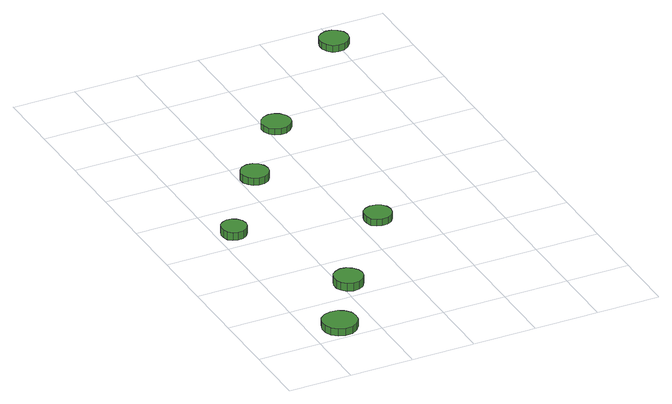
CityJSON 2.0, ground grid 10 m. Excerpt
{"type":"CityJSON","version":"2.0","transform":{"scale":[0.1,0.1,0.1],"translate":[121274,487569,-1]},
"CityObjects":{
"tree1":{"type":"SolitaryVegetationObject","attributes":{"function":"something"},"geometry":[{"type":"MultiSurface","lod":"1","boundaries":[[[0,1,2,3,4,5,6,7,8,9,10,11,12,13,14]],[[15,16,17,18,19,20,21,22,23,24,25,26,27,28,29]],[[0,29,28,1]],[[1,28,27,2]],[[2,27,26,3]],[[3,26,25,4]],[[4,25,24,5]],[[5,24,23,6]],[[6,23,22,7]],[[7,22,21,8]],[[8,21,20,9]],[[9,20,19,10]],[[10,19,18,11]],[[11,18,17,12]],[[12,17,16,13]],[[13,16,15,14]],[[14,15,29,0]]]}]},
"tree2":{"type":"SolitaryVegetationObject","attributes":{"function":"something"},"geometry":[{"type":"MultiSurface","lod":"1","boundaries":[[[30,31,32,33,34,35,36,37,38,39,40,41,42,43,44]],[[45,46,47,48,49,50,51,52,53,54,55,56,57,58,59]],[[30,59,58,31]],[[31,58,57,32]],[[32,57,56,33]],[[33,56,55,34]],[[34,55,54,35]],[[35,54,53,36]],[[36,53,52,37]],[[37,52,51,38]],[[38,51,50,39]],[[39,50,49,40]],[[40,49,48,41]],[[41,48,47,42]],[[42,47,46,43]],[[43,46,45,44]],[[44,45,59,30]]]}]},
"tree3":{"type":"SolitaryVegetationObject","attributes":{"function":"something"},"geometry":[{"type":"MultiSurface","lod":"1","boundaries":[[[60,61,62,63,64,65,66,67,68,69,70,71,72,73,74]],[[75,76,77,78,79,80,81,82,83,84,85,86,87,88,89]],[[60,89,88,61]],[[61,88,87,62]],[[62,87,86,63]],[[63,86,85,64]],[[64,85,84,65]],[[65,84,83,66]],[[66,83,82,67]],[[67,82,81,68]],[[68,81,80,69]],[[69,80,79,70]],[[70,79,78,71]],[[71,78,77,72]],[[72,77,76,73]],[[73,76,75,74]],[[74,75,89,60]]]}]},
"tree4":{"type":"SolitaryVegetationObject","attributes":{"function":"something"},"geometry":[{"type":"MultiSurface","lod":"1","boundaries":[[[90,91,92,93,94,95,96,97,98,99,100,101,102,103,104]],[[105,106,107,108,109,110,111,112,113,114,115,116,117,118,119]],[[90,119,118,91]],[[91,118,117,92]],[[92,117,116,93]],[[93,116,115,94]],[[94,115,114,95]],[[95,114,113,96]],[[96,113,112,97]],[[97,112,111,98]],[[98,111,110,99]],[[99,110,109,100]],[[100,109,108,101]],[[101,108,107,102]],[[102,107,106,103]],[[103,106,105,104]],[[104,105,119,90]]]}]},
"tree5":{"type":"SolitaryVegetationObject","attributes":{"function":"something"},"geometry":[{"type":"MultiSurface","lod":"1","boundaries":[[[120,121,122,123,124,125,126,127,128,129,130,131,132,133,134]],[[135,136,137,138,139,140,141,142,143,144,145,146,147,148,149]],[[120,149,148,121]],[[121,148,147,122]],[[122,147,146,123]],[[123,146,145,124]],[[124,145,144,125]],[[125,144,143,126]],[[126,143,142,127]],[[127,142,141,128]],[[128,141,140,129]],[[129,140,139,130]],[[130,139,138,131]],[[131,138,137,132]],[[132,137,136,133]],[[133,136,135,134]],[[134,135,149,120]]]}]},
"tree6":{"type":"SolitaryVegetationObject","attributes":{"function":"something"},"geometry":[{"type":"MultiSurface","lod":"1","boundaries":[[[150,151,152,153,154,155,156,157,158,159,160,161,162,163,164]],[[165,166,167,168,169,170,171,172,173,174,175,176,177,178,179]],[[150,179,178,151]],[[151,178,177,152]],[[152,177,176,153]],[[153,176,175,154]],[[154,175,174,155]],[[155,174,173,156]],[[156,173,172,157]],[[157,172,171,158]],[[158,171,170,159]],[[159,170,169,160]],[[160,169,168,161]],[[161,168,167,162]],[[162,167,166,163]],[[163,166,165,164]],[[164,165,179,150]]]}]},
"tree7":{"type":"SolitaryVegetationObject","attributes":{"function":"something"},"geometry":[{"type":"MultiSurface","lod":"1","boundaries":[[[180,181,182,183,184,185,186,187,188,189,190,191,192,193,194]],[[195,196,197,198,199,200,201,202,203,204,205,206,207,208,209]],[[180,209,208,181]],[[181,208,207,182]],[[182,207,206,183]],[[183,206,205,184]],[[184,205,204,185]],[[185,204,203,186]],[[186,203,202,187]],[[187,202,201,188]],[[188,201,200,189]],[[189,200,199,190]],[[190,199,198,191]],[[191,198,197,192]],[[192,197,196,193]],[[193,196,195,194]],[[194,195,209,180]]]}]}
},
"vertices":[
[73,30,19],[71,41,19],[64,50,19],[55,55,19],[43,56,19],[33,53,19],[24,46,19],[20,35,19],[20,24,19],[24,14,19],[33,7,19],[43,3,19],[55,4,19],[64,10,19],[71,19,19],[71,19,7],[64,10,7],[55,4,7],[43,3,7],[33,7,7],[24,14,7],[20,24,7],[20,35,7],[24,46,7],[33,53,7],[43,56,7],[55,55,7],[64,50,7],[71,41,7],[73,30,7],
[47,337,19],[45,345,19],[40,352,19],[33,356,19],[25,357,19],[17,354,19],[11,349,19],[8,341,19],[8,333,19],[11,325,19],[17,320,19],[25,317,19],[33,318,19],[40,322,19],[45,329,19],[45,329,6],[40,322,6],[33,318,6],[25,317,6],[17,320,6],[11,325,6],[8,333,6],[8,341,6],[11,349,6],[17,354,6],[25,357,6],[33,356,6],[40,352,6],[45,345,6],[47,337,6],
[136,136,19],[134,145,19],[128,153,19],[120,158,19],[111,159,19],[102,156,19],[95,150,19],[91,141,19],[91,131,19],[95,123,19],[102,116,19],[111,113,19],[120,114,19],[128,119,19],[134,127,19],[134,127,6],[128,119,6],[120,114,6],[111,113,6],[102,116,6],[95,123,6],[91,131,6],[91,141,6],[95,150,6],[102,156,6],[111,159,6],[120,158,6],[128,153,6],[134,145,6],[136,136,6],
[146,464,18],[144,473,18],[139,480,18],[131,485,18],[122,486,18],[113,483,18],[107,477,18],[103,469,18],[103,460,18],[107,452,18],[113,446,18],[122,443,18],[131,444,18],[139,448,18],[144,455,18],[144,455,6],[139,448,6],[131,444,6],[122,443,6],[113,446,6],[107,452,6],[103,460,6],[103,469,6],[107,477,6],[113,483,6],[122,486,6],[131,485,6],[139,480,6],[144,473,6],[146,464,6],
[254,280,18],[252,289,18],[247,296,18],[239,300,18],[230,301,18],[222,298,18],[215,293,18],[212,284,18],[212,276,18],[215,267,18],[222,261,18],[230,259,18],[239,260,18],[247,264,18],[252,271,18],[252,271,7],[247,264,7],[239,260,7],[230,259,7],[222,261,7],[215,267,7],[212,276,7],[212,284,7],[215,293,7],[222,298,7],[230,301,7],[239,300,7],[247,296,7],[252,289,7],[254,280,7],
[239,578,17],[237,587,17],[231,595,17],[223,600,17],[214,601,17],[205,598,17],[198,592,17],[194,583,17],[194,574,17],[198,565,17],[205,559,17],[214,556,17],[223,557,17],[231,562,17],[237,569,17],[237,569,7],[231,562,7],[223,557,7],[214,556,7],[205,559,7],[198,565,7],[194,574,7],[194,583,7],[198,592,7],[205,598,7],[214,601,7],[223,600,7],[231,595,7],[237,587,7],[239,578,7],
[419,752,18],[417,761,18],[411,768,18],[403,773,18],[394,774,18],[385,771,18],[378,765,18],[375,756,18],[375,747,18],[378,739,18],[385,732,18],[394,730,18],[403,731,18],[411,735,18],[417,743,18],[417,743,7],[411,735,7],[403,731,7],[394,730,7],[385,732,7],[378,739,7],[375,747,7],[375,756,7],[378,765,7],[385,771,7],[394,774,7],[403,773,7],[411,768,7],[417,761,7],[419,752,7]
]}
